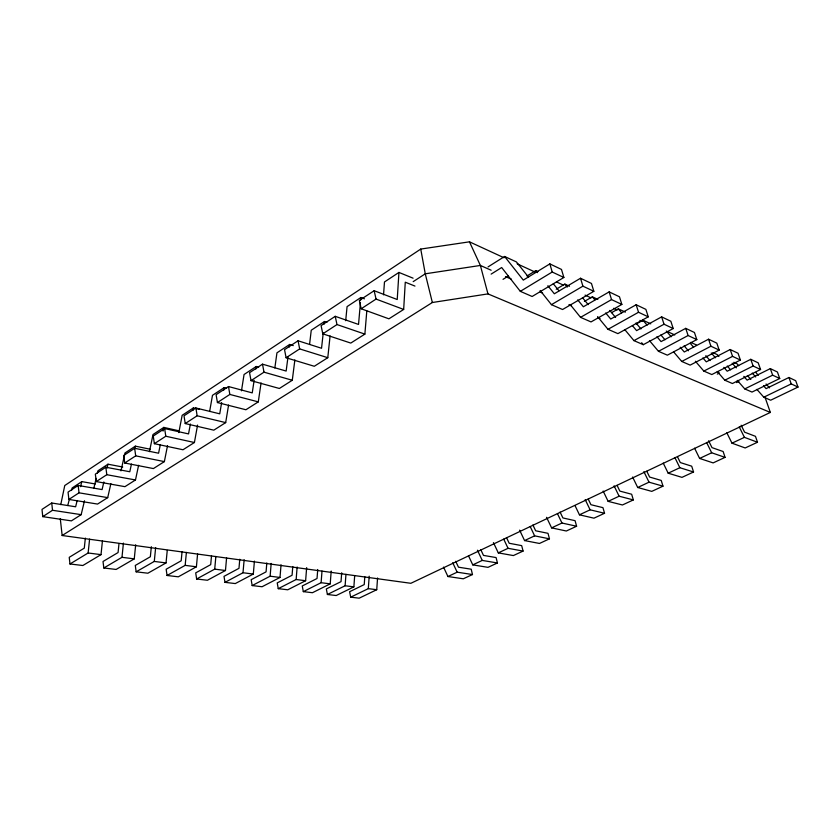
<?xml version="1.0" encoding="UTF-8"?>
<svg xmlns="http://www.w3.org/2000/svg" width="840" height="840" viewBox="0 0 840 840"><rect width="100%" height="100%" fill="white"/><g stroke="black" fill="none" stroke-linecap="round" stroke-linejoin="round"><path stroke-width="1.26" d="M413.081 278.177L398.937 272.433L397.226 299.523L374.147 290.714L359.342 300.457L361.19 308.774L388.909 318.822L403.673 309.445L405.269 282.198L414.96 286.083M364.791 576.744L364.235 584.587L349.608 591.727L350.7 597.167L359.163 598.175L376.74 589.712L377.559 577.983M350.7 597.167L368.319 588.641L369.191 576.208M341.691 572.807L341.03 581.637L326.33 588.934L327.401 594.489L336.189 595.529L353.871 586.876L354.69 575.558M383.534 294.84L384.479 281.967L398.937 272.433M327.401 594.489L345.114 585.764L345.954 574.361M317.73 569.51L317.037 578.508L302.264 585.974L303.314 591.633L321.111 582.698L322.004 571.074M303.314 591.633L312.449 592.715L330.225 583.863L331.191 571.043M292.772 566.528L292.079 575.253L277.231 582.897L278.25 588.662L296.142 579.516L297.139 567M278.25 588.662L287.763 589.785L305.623 580.724L306.653 567.651M266.816 562.957L266.07 571.861L251.171 579.695L252.168 585.564L270.123 576.198L271.183 563.43M252.168 585.564L262.07 586.74L280.004 577.458L281.043 564.784M360.444 302.642L358.533 324.44L335.233 316.323L321.09 325.626L322.791 333.827L350.774 343.077L364.875 334.11L366.807 310.905M239.768 559.24L238.98 568.323L224.018 576.356L224.984 582.351L243.012 572.744L244.136 559.713M224.984 582.351L235.305 583.569L253.312 574.056L254.415 561.12M360.675 300.069L360.895 297.507L364.466 298.83M211.512 555.807L210.703 564.638L195.709 572.88L196.634 578.991L207.407 580.262L225.466 570.507L226.579 557.928M196.634 578.991L214.715 569.131L215.859 556.458M182.049 551.764L181.188 560.784L166.162 569.247L167.055 575.484L178.3 576.817L196.403 566.8L197.589 553.959M167.055 575.484L185.167 565.362L186.386 552.416M151.337 546.703L150.35 556.763L135.292 565.446L136.143 571.82L147.893 573.216L166.036 562.926L167.244 550.4M345.702 320.702L347.067 306.621L360.895 297.507M136.143 571.82L154.287 561.425L155.652 547.533M118.996 543.553L118.073 552.552L103.016 561.488L103.824 567.987L116.109 569.447L134.264 558.873L135.681 544.782M103.824 567.987L121.979 557.308L123.428 543.102M85.355 538.083L84.284 548.142L69.227 557.329L69.983 563.976L82.856 565.509L101.01 554.631L102.448 540.855M69.983 563.976L88.127 552.993L89.607 539.091M323.232 332.966L321.542 348.264L298.053 340.778L284.54 349.671L286.104 357.756L314.296 366.272L327.789 357.693L330.089 335.916M324.219 324.041L324.502 321.5L326.907 322.319M309.593 344.211L311.252 330.225L324.502 321.5M287.973 357.126L286.146 371.06L262.51 364.171L249.575 372.677L251.013 380.646L279.373 388.479L292.288 380.257L294.871 359.909M289.306 347.004L289.643 344.474L293.265 345.608M274.838 367.994L276.948 352.832L289.643 344.474M254.142 380.32L252.242 392.889L228.491 386.547L216.101 394.695L217.423 402.549L245.91 409.752L258.29 401.877L261.062 382.935M255.843 369.002L256.232 366.492L258.657 367.195M241.479 390.82L244.052 374.514L256.232 366.492M221.634 402.591L219.734 413.826L195.899 407.988L184.023 415.8L185.231 423.549L213.811 430.164L225.687 422.604L228.585 405.058M223.745 390.117L224.165 387.618L226.611 388.269M209.633 411.506L212.478 395.325L224.165 387.618M190.386 424.011L188.538 433.913L164.651 428.558L153.258 436.044L154.361 443.688L182.994 449.757L194.408 442.502L197.578 425.082M192.927 410.382L193.389 407.904L199.511 409.406M178.826 432.6L182.154 415.306L193.389 407.904M160.325 444.602L158.582 453.212L134.652 448.287L123.722 455.48L124.73 463.008L153.405 468.573L164.367 461.601L167.538 445.568M163.054 431.088L163.81 427.403L178.542 430.721M60.764 504.641L64.754 485.531L420.745 249.071L469.466 241.826L504.021 257.754M149.436 451.668L153.006 434.522L163.81 427.403M131.46 464.069L129.791 471.744L105.851 467.24L95.34 474.149L96.264 481.582L124.939 486.665L135.482 479.966L138.611 465.276M134.799 448.718L135.356 446.156L150.108 449.211M120.981 470.862L124.961 453.002L135.356 446.156M103.856 481.971L102.092 489.584L78.162 485.457L68.05 492.104L68.891 499.433L97.555 504.074L107.709 497.627L110.891 483.609M107.09 468.006L107.972 464.205L122.735 467.019M93.776 488.502L96.17 478.38M97.367 473.33L97.965 470.799L107.972 464.205M77.175 500.493L75.632 506.782L51.734 503.013L42 509.407L42.767 516.642L71.389 520.874L81.165 514.658L84.504 500.766M80.567 486.654L81.795 481.614L95.319 483.987M67.767 505.533L69.342 499.254M71.526 490.476L72.156 487.967L81.795 481.614M68.891 499.433L79.034 492.818L107.709 497.627M96.264 481.582L106.806 474.705L135.482 479.966M124.73 463.008L135.702 455.858L164.367 461.601M154.361 443.688L165.784 436.233L194.408 442.502M185.231 423.549L197.148 415.779L225.687 422.604M217.423 402.549L229.845 394.443L258.29 401.877M251.013 380.646L263.991 372.173L292.288 380.257M286.104 357.756L299.67 348.905L327.789 357.693M322.791 333.827L336.987 324.566L364.875 334.11M361.19 308.774L376.058 299.082L403.673 309.445M42.767 516.642L52.521 510.279L81.165 514.658M413.185 281.642L425.271 273.808L480.375 265.451L491.148 270.228M488.04 266.91L504.609 256.473L516.411 261.933L528.591 277.231M62.15 535.51L432.358 302.505L487.967 293.895L770.343 412.44L410.865 583.296L62.15 535.51L60.291 518.742M491.138 274.113L501.669 267.529L520.317 291.344L532.13 296.489L563.861 277.483L561.488 269.441L549.853 263.897L523.299 280.108L504.609 256.473M503.024 279.342L508.274 276.098M526.995 275.971L535.721 270.627L537.947 271.656M520.317 291.344L552.216 272.024L563.861 277.483M556.227 289.223L564.848 284.099L569.51 286.262M540.141 290.483L551.439 304.668L562.558 309.519L593.838 291.302L591.465 283.458L580.524 278.25L554.337 293.78L547.869 285.726M551.439 304.668L582.897 286.167L593.838 291.302M584.409 301.413L592.337 296.825L597.849 299.366M570.108 304.447L580.545 317.352L591.024 321.919L621.852 304.437L619.469 296.793L609.158 291.889L583.359 306.779L577.721 299.88M580.545 317.352L611.541 299.607L621.852 304.437M611.635 312.637L618.335 308.847L625.38 312.102M597.618 316.669L607.992 329.312L617.894 333.627L648.26 316.827L645.876 309.372L636.153 304.742L610.732 319.043L605.714 312.984M607.992 329.312L638.537 312.27L648.26 316.827M636.342 323.894L642.957 320.24L650.748 323.841M624.824 329.658L633.938 340.62L643.293 344.694L673.207 328.534L670.835 321.248L661.637 316.869L636.594 330.624L632.447 325.679M633.938 340.62L664.02 324.219L673.207 328.534M649.436 340.568L658.476 351.309L667.349 355.173L696.812 339.602L694.439 332.493L685.734 328.346L661.07 341.596L656.953 336.735M658.476 351.309L688.107 335.528L696.812 339.602M673.596 351.876L681.744 361.452L690.154 365.117L719.177 350.091L716.814 343.14L708.561 339.213L684.275 351.981L680.19 347.225M681.744 361.452L710.924 346.227L719.177 350.091M695.363 361.231L703.825 371.07L711.816 374.556L740.397 360.045L738.045 353.252L730.212 349.524L706.283 361.851L702.891 357.935M703.825 371.07L732.564 356.381L740.397 360.045M717.297 374.094L719.523 372.971M717.266 371.522L724.804 380.216L732.407 383.523L760.557 369.506L758.216 362.859L750.771 359.31L727.209 371.217L723.849 367.374M724.804 380.216L753.113 366.019L760.557 369.506M736.627 382.589L738.832 381.497M737.3 380.383L744.765 388.909L752.01 392.07L779.73 378.504L777.409 371.994L770.322 368.624L747.117 380.142L743.788 376.362M744.765 388.909L772.653 375.175L779.73 378.504M756.893 389.382L763.791 397.205L770.69 400.207L798 387.072L795.7 380.699L788.939 377.486L766.08 388.637L763.486 385.718M763.791 397.205L791.249 383.911L798 387.072M726.821 432.768L731.976 443.173L744.419 437.346L757.501 442.25L755.475 436.328L744.597 432.169L741.143 425.229M443.531 567.115L447.93 576.524L457.159 572.187L472.479 574.539L471.209 569.205L458.472 567.189L455.721 561.309M468.52 555.849L472.763 564.869L482.244 560.417L497.427 562.968L496.094 557.571L483.483 555.398L480.827 549.759M493.437 542.609L498.298 552.888L508.053 548.31L523.079 551.072L521.682 545.622L509.197 543.27L506.489 537.548M519.614 530.145L524.569 540.572L534.618 535.857L549.465 538.828L548.005 533.327L535.658 530.785L532.906 524.99M546.557 517.314L551.607 527.877L561.95 523.026L576.607 526.239L575.075 520.674L562.895 517.944L560.091 512.075M575.106 505.764L579.453 514.815L590.111 509.817L604.558 513.272L602.952 507.654L590.94 504.714L588.221 499.065M603.151 491.043L608.139 501.365L619.111 496.209L633.339 499.926L631.659 494.245L619.836 491.096L617.064 485.352M632.615 477.026L637.697 487.494L649.016 482.181L662.991 486.171L661.227 480.438L649.614 477.046L646.779 471.23M663.232 463.082L668.178 473.193L679.854 467.712L693.557 471.996L691.708 466.19L680.316 462.567L677.565 456.95M694.575 448.182L699.615 458.441L711.669 452.781L725.067 457.37L723.135 451.511L711.995 447.626L708.624 440.78M472.479 574.539L463.302 578.792L447.93 576.524M497.427 562.968L487.998 567.347L472.763 564.869M523.079 551.072L513.377 555.566L498.298 552.888M549.465 538.828L539.48 543.459L524.569 540.572M576.607 526.239L566.339 531.006L551.607 527.877M604.558 513.272L593.975 518.175L579.453 514.815M633.339 499.926L622.44 504.977L608.139 501.365M662.991 486.171L651.767 491.379L637.697 487.494M693.557 471.996L681.975 477.362L668.178 473.193M725.067 457.37L713.139 462.903L699.615 458.441M757.501 442.25L745.185 447.962L731.976 443.173M368.319 588.641L376.74 589.712M88.127 552.993L101.01 554.631M121.979 557.308L134.264 558.873M154.287 561.425L166.036 562.926M185.167 565.362L196.403 566.8M214.715 569.131L225.466 570.507M243.012 572.744L253.312 574.056M270.123 576.198L280.004 577.458M296.142 579.516L305.623 580.724M321.111 582.698L330.225 583.863M345.114 585.764L353.871 586.876M505.502 276.591L511.487 279.248M540.204 291.984L542.587 293.044M568.911 304.721L571.305 305.781M597.629 317.447L600.023 318.507M517.135 263.802L535.017 272.034M556.469 281.925L563.619 285.222M585.071 295.113L591.034 297.854M613.683 308.291L617.253 309.939M639.901 320.376L642.285 321.479M667.359 331.527L674.762 334.95M690.784 342.363L696.518 345.009M712.856 352.569L717.224 354.596L718.893 356.496M733.824 362.271L736.943 363.709L738.686 365.683M755.748 372.414L758.331 375.312M766.08 383.995L769.524 387.86M752.251 373.086L755.716 376.971M747.38 375.512L750.855 379.439M732.154 363.174L736.312 367.889M727.262 366.03L730.601 369.852M711.26 352.979L715.449 357.777M705.81 355.698L710.031 360.56M690.186 343.256L693.567 347.172M684.138 345.839L688.401 350.794M666.309 331.034L671.202 336.756M660.891 334.95L664.986 339.769M642.957 320.24L647.073 325.091M635.996 323.022L640.962 328.913M618.335 308.847L621.653 312.806M641.645 342.72L643.293 344.694M609.756 310.433L615.594 317.447M592.337 296.825L594.846 299.849M582.561 297.759L588.189 304.616M564.848 284.099L567.263 287.06M553.308 283.762L558.957 290.756M535.721 270.627L537.337 272.643M739.221 426.867L744.419 437.346M706.587 442.47L711.669 452.781M674.867 457.548L679.854 467.712M643.892 471.66L649.016 482.181M614.093 485.835L619.111 496.209M585.186 499.59L590.111 509.817M557.434 513.587L561.95 523.026M530.187 526.533L534.618 535.857M503.706 539.123L508.053 548.31M477.445 550.211L482.244 560.417M452.729 562.737L457.159 572.187M469.466 241.826L480.375 265.451L487.967 293.895M788.939 377.486L791.249 383.911M770.322 368.624L772.653 375.175M764.841 396.721L770.343 412.44M750.771 359.31L753.113 366.019M730.212 349.524L732.564 356.381M708.561 339.213L710.924 346.227M685.734 328.346L688.107 335.528M661.637 316.869L664.02 324.219M636.153 304.742L638.537 312.27M609.158 291.889L611.541 299.607M580.524 278.25L582.897 286.167M549.853 263.897L552.216 272.024M432.358 302.505L425.271 273.808L420.745 249.071M374.147 290.714L376.058 299.082M335.233 316.323L336.987 324.566M298.053 340.778L299.67 348.905M262.51 364.171L263.991 372.173M228.491 386.547L229.845 394.443M195.899 407.988L197.148 415.779M164.651 428.558L165.784 436.233M134.652 448.287L135.702 455.858M105.851 467.24L106.806 474.705M78.162 485.457L79.034 492.818M51.734 503.013L52.521 510.279"/></g></svg>
